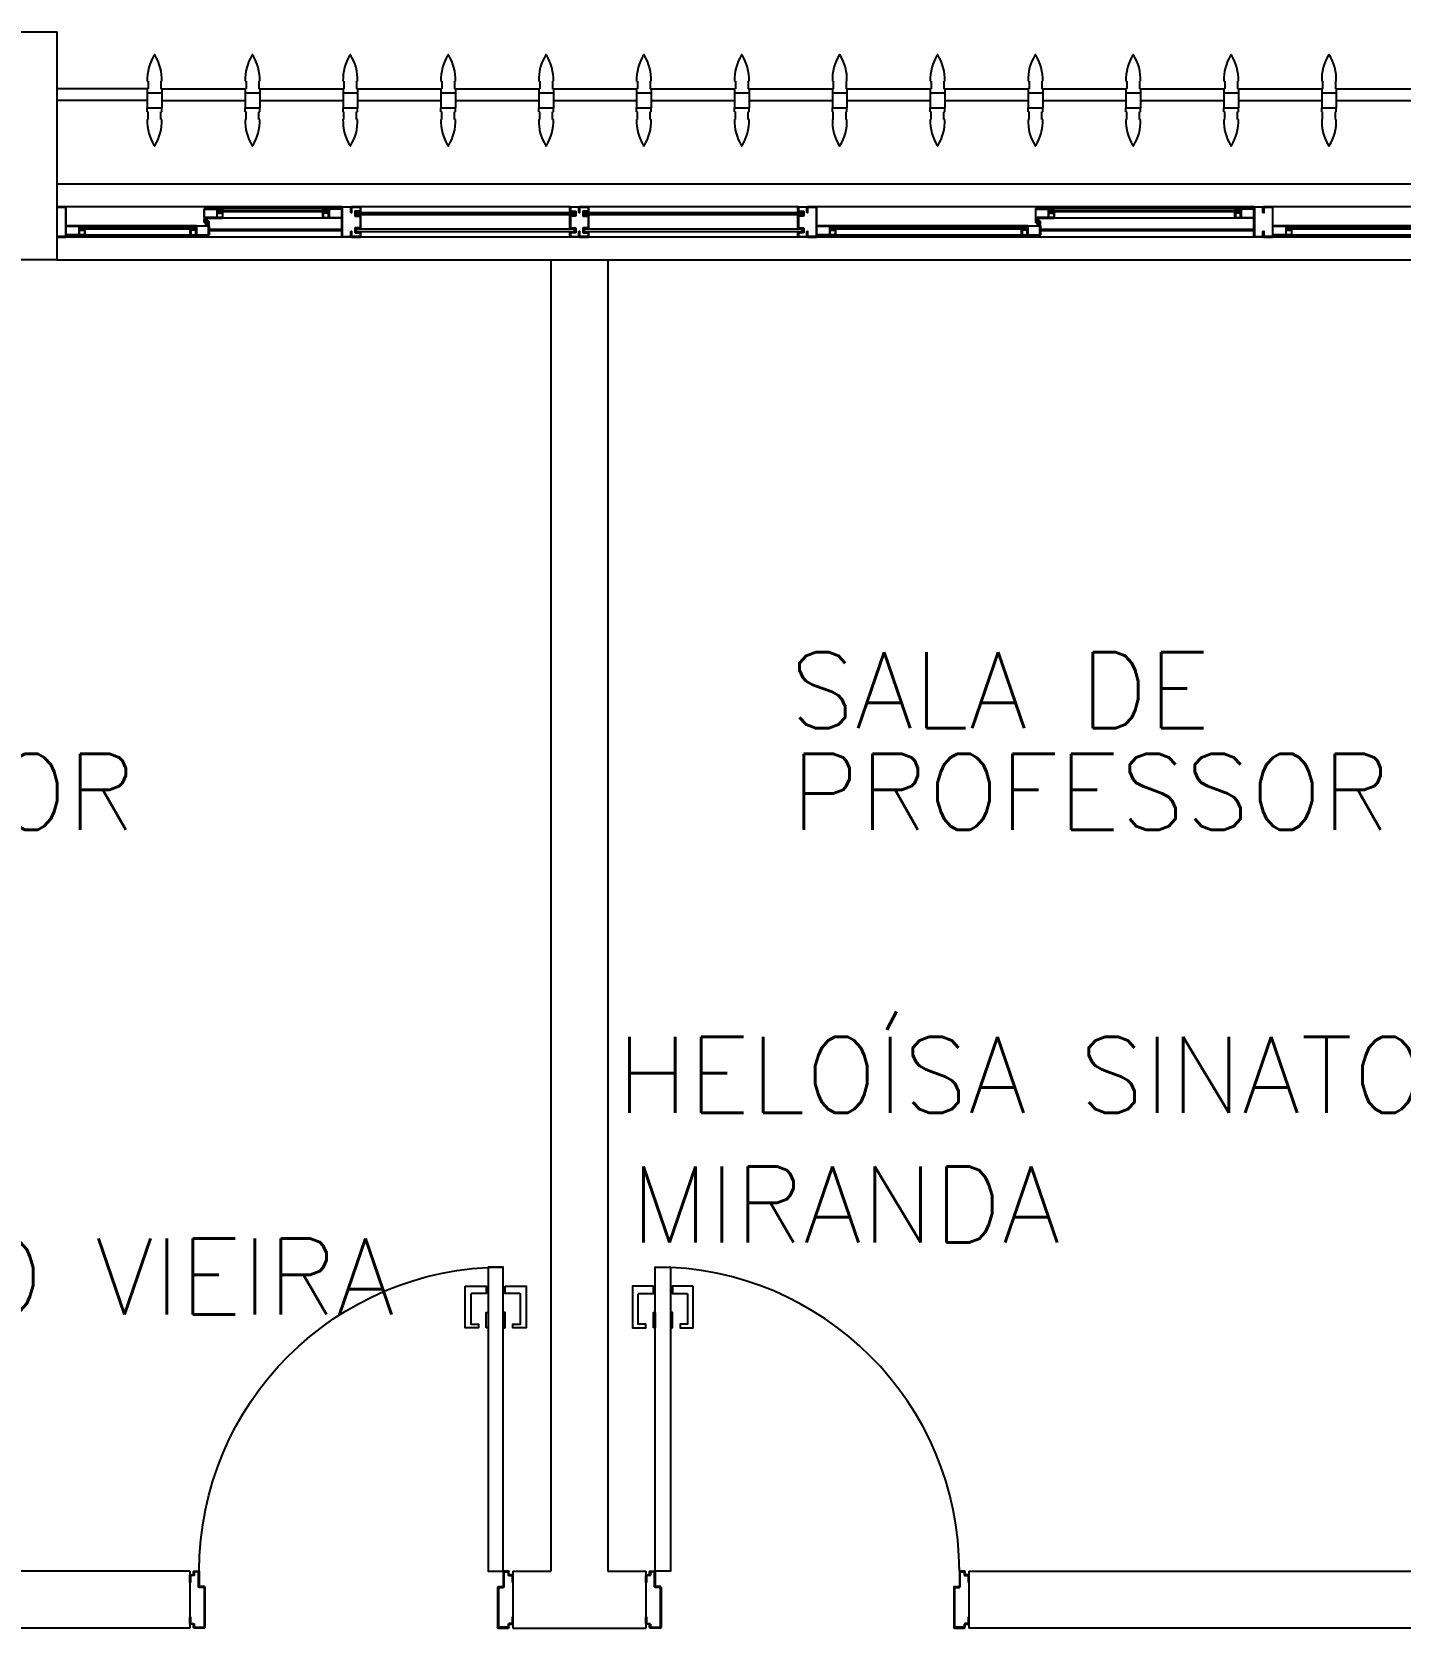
# Model space of a CAD drawing. Header units: millimetres. Extents: x 2686 to 2939, y 1294 to 1441.
# Drawn here: x 2828.256 to 2831.855, y 1316.775 to 1320.975 of the extents above; entities that cross this region are included whole.
import ezdxf

# ---------------------------------------------------------------- set-up
doc = ezdxf.new("R2010")
doc.units = ezdxf.units.MM
for name, color, linetype in [('AR-ALV', 2, 'Continuous'), ('AR-ESQ', 1, 'Continuous'), ('AR-ESTC', 3, 'Continuous'), ('AR-PEITORIL', 1, 'Continuous'), ('AR-PORTA', 1, 'Continuous'), ('BR-PAINEL', 1, 'Continuous'), ('BR-SUPORTE', 1, 'Continuous'), ('DT-ESQ-BAGUETE-C', 1, 'Continuous'), ('DT-ESQ-BAGUETE-V', 1, 'Continuous'), ('DT-ESQ-CHAPA DOBRADA-V', 1, 'Continuous'), ('DT-ESQ-MARCO-V', 1, 'Continuous'), ('DT-ESQ-PERFIL CADEIRA-C', 2, 'Continuous'), ('DT-ESQ-PERFIL CADEIRA-V', 2, 'Continuous'), ('DT-ESQ-PERFIL U SIMPLES-C', 2, 'Continuous'), ('DT-ESQ-PERFIL U-C', 2, 'Continuous'), ('DT-ESQ-PERFIL U-V', 1, 'Continuous'), ('DT-ESQ-VIDRO-C', 2, 'Continuous'), ('DT-ESQ-VIDRO-V', 71, 'Continuous'), ('DT-TXTMOD', 1, 'Continuous'), ('maçaneta', 1, 'Continuous'), ('mov', 1, 'Continuous'), ('PM-PERFIL U-C', 2, 'Continuous'), ('pm1', 2, 'Continuous'), ('TEXTO', 2, 'Continuous')]:
    doc.layers.add(name, color=color, linetype=linetype)
doc.styles.add('S10', font='simplex.shx', dxfattribs={"height": 0.1})
doc.styles.add('UNB-100', font='simplex.shx', dxfattribs={"height": 0.2})

# ---------------------------------------------------------------- blocks, each defined once
blk = doc.blocks.new('EF35-P')
at = {"layer": 'DT-ESQ-BAGUETE-C', "ltscale": 0.1}
for points in [[(1.9015, -0.08), (1.915, -0.08), (1.915, -0.0785), (1.902, -0.0785, -0.414214), (1.9015, -0.078), (1.9015, -0.067, -0.414214), (1.902, -0.0665), (1.915, -0.0665), (1.915, -0.065), (1.9015, -0.065, 0.414214), (1.9, -0.0665), (1.9, -0.0785, 0.414214)], [(2.61, -0.08), (2.5965, -0.08), (2.5965, -0.0785), (2.6095, -0.0785, 0.414214), (2.61, -0.078), (2.61, -0.067, 0.414214), (2.6095, -0.0665), (2.5965, -0.0665), (2.5965, -0.065), (2.61, -0.065, -0.414214), (2.6115, -0.0665), (2.6115, -0.0785, -0.414214)], [(3.1015, -0.08), (3.115, -0.08), (3.115, -0.0785), (3.102, -0.0785, -0.414214), (3.1015, -0.078), (3.1015, -0.067, -0.414214), (3.102, -0.0665), (3.115, -0.0665), (3.115, -0.065), (3.1015, -0.065, 0.414214), (3.1, -0.0665), (3.1, -0.0785, 0.414214)], [(4.7975, -0.08), (4.784, -0.08), (4.784, -0.0785), (4.797, -0.0785, 0.414214), (4.7975, -0.078), (4.7975, -0.067, 0.414214), (4.797, -0.0665), (4.784, -0.0665), (4.784, -0.065), (4.7975, -0.065, -0.414214), (4.799, -0.0665), (4.799, -0.0785, -0.414214)], [(5.0765, -0.08), (5.09, -0.08), (5.09, -0.0785), (5.077, -0.0785, -0.414214), (5.0765, -0.078), (5.0765, -0.067, -0.414214), (5.077, -0.0665), (5.09, -0.0665), (5.09, -0.065), (5.0765, -0.065, 0.414214), (5.075, -0.0665), (5.075, -0.0785, 0.414214)], [(2.0485, -0.125), (2.035, -0.125), (2.035, -0.1235), (2.048, -0.1235, 0.414214), (2.0485, -0.123), (2.0485, -0.112, 0.414214), (2.048, -0.1115), (2.035, -0.1115), (2.035, -0.11), (2.0485, -0.11, -0.414214), (2.05, -0.1115), (2.05, -0.1235, -0.414214)], [(2.5265, -0.125), (2.54, -0.125), (2.54, -0.1235), (2.527, -0.1235, -0.414214), (2.5265, -0.123), (2.5265, -0.112, -0.414214), (2.527, -0.1115), (2.54, -0.1115), (2.54, -0.11), (2.5265, -0.11, 0.414214), (2.525, -0.1115), (2.525, -0.1235, 0.414214)], [(4.4485, -0.125), (4.435, -0.125), (4.435, -0.1235), (4.448, -0.1235, 0.414214), (4.4485, -0.123), (4.4485, -0.112, 0.414214), (4.448, -0.1115), (4.435, -0.1115), (4.435, -0.11), (4.4485, -0.11, -0.414214), (4.45, -0.1115), (4.45, -0.1235, -0.414214)], [(4.714, -0.125), (4.7275, -0.125), (4.7275, -0.1235), (4.7145, -0.1235, -0.414214), (4.714, -0.123), (4.714, -0.112, -0.414214), (4.7145, -0.1115), (4.7275, -0.1115), (4.7275, -0.11), (4.714, -0.11, 0.414214), (4.7125, -0.1115), (4.7125, -0.1235, 0.414214)]]:
    blk.add_lwpolyline(points, format="xyb", close=True, dxfattribs=at)
at = {"layer": 'DT-ESQ-BAGUETE-V', "ltscale": 0.1}
for p, q in [((1.41, -0.065), (1.9015, -0.065)), ((2.61, -0.065), (3.1015, -0.065)), ((4.7975, -0.065), (5.0765, -0.065)), ((2.0485, -0.11), (2.5265, -0.11)), ((4.4485, -0.11), (4.714, -0.11))]:
    blk.add_line(p, q, dxfattribs=at)
at = {"layer": 'DT-ESQ-CHAPA DOBRADA-V', "ltscale": 0.1}
for p, q in [((2, -0.077), (2.5615, -0.077)), ((2, -0.08), (2.5615, -0.08)), ((4.4, -0.077), (4.749, -0.077)), ((4.4, -0.08), (4.749, -0.08))]:
    blk.add_line(p, q, dxfattribs=at)
at = {"layer": 'DT-ESQ-MARCO-V', "ltscale": 0.1}
for p, q in [((3.1985, -0.06), (3.7515, -0.06)), ((3.7985, -0.06), (4.3515, -0.06)), ((3.1985, -0.14), (3.7515, -0.14)), ((3.7985, -0.14), (4.3515, -0.14))]:
    blk.add_line(p, q, dxfattribs=at)
at = {"layer": 'DT-ESQ-PERFIL CADEIRA-C', "ltscale": 0.1}
for p, q in [((1.95, -0.0885), (1.9015, -0.0885)), ((2.5635, -0.0885), (2.61, -0.0885)), ((3.15, -0.0885), (3.1015, -0.0885)), ((4.751, -0.0885), (4.7975, -0.0885)), ((5.125, -0.0885), (5.0765, -0.0885)), ((2, -0.1335), (2.0485, -0.1335)), ((2.573, -0.1335), (2.5265, -0.1335)), ((4.4, -0.1335), (4.4485, -0.1335)), ((4.7605, -0.1335), (4.714, -0.1335))]:
    blk.add_line(p, q, dxfattribs=at)
for points in [[(1.9015, -0.09), (1.95, -0.09), (1.95, -0.0885), (1.915, -0.0885, 0.198912), (1.9161, -0.0881, 0.198913), (1.9165, -0.087), (1.9165, -0.067, -0.414214), (1.917, -0.0665), (1.95, -0.0665), (1.95, -0.065), (1.9165, -0.065, 0.414214), (1.915, -0.0665), (1.915, -0.0785), (1.915, -0.08), (1.915, -0.087), (1.9015, -0.087, 1)], [(2.61, -0.087, -1), (2.61, -0.09), (2.5635, -0.09, -0.414214), (2.5615, -0.088), (2.5615, -0.067, -0.414214), (2.5635, -0.065), (2.595, -0.065, -0.414214), (2.5965, -0.0665), (2.5965, -0.087)], [(2.5965, -0.0885, -0.198913), (2.5954, -0.0881, -0.198913), (2.595, -0.087), (2.595, -0.067, 0.414214), (2.5945, -0.0665), (2.5635, -0.0665, 0.414214), (2.563, -0.067), (2.563, -0.088, 0.414214), (2.5635, -0.0885)], [(3.1015, -0.09), (3.15, -0.09), (3.15, -0.0885), (3.115, -0.0885, 0.198912), (3.1161, -0.0881, 0.198913), (3.1165, -0.087), (3.1165, -0.067, -0.414214), (3.117, -0.0665), (3.15, -0.0665), (3.15, -0.065), (3.1165, -0.065, 0.414214), (3.115, -0.0665), (3.115, -0.0785), (3.115, -0.08), (3.115, -0.087), (3.1015, -0.087, 1)], [(4.7975, -0.087, -1), (4.7975, -0.09), (4.751, -0.09, -0.414214), (4.749, -0.088), (4.749, -0.067, -0.414214), (4.751, -0.065), (4.7825, -0.065, -0.414214), (4.784, -0.0665), (4.784, -0.087)], [(4.784, -0.0885, -0.198913), (4.7829, -0.0881, -0.198913), (4.7825, -0.087), (4.7825, -0.067, 0.414214), (4.782, -0.0665), (4.751, -0.0665, 0.414214), (4.7505, -0.067), (4.7505, -0.088, 0.414214), (4.751, -0.0885)], [(5.0765, -0.09), (5.125, -0.09), (5.125, -0.0885), (5.09, -0.0885, 0.198912), (5.0911, -0.0881, 0.198913), (5.0915, -0.087), (5.0915, -0.067, -0.414214), (5.092, -0.0665), (5.125, -0.0665), (5.125, -0.065), (5.0915, -0.065, 0.414214), (5.09, -0.0665), (5.09, -0.0785), (5.09, -0.08), (5.09, -0.087), (5.0765, -0.087, 1)], [(2.0485, -0.135), (2, -0.135), (2, -0.1335), (2.035, -0.1335, -0.198912), (2.0339, -0.1331, -0.198913), (2.0335, -0.132), (2.0335, -0.112, 0.414214), (2.033, -0.1115), (2, -0.1115), (2, -0.11), (2.0335, -0.11, -0.414214), (2.035, -0.1115), (2.035, -0.1235), (2.035, -0.125), (2.035, -0.132), (2.0485, -0.132, -1)], [(2.5265, -0.132, 1), (2.5265, -0.135), (2.573, -0.135, 0.414214), (2.575, -0.133), (2.575, -0.112, 0.414214), (2.573, -0.11), (2.5415, -0.11, 0.414214), (2.54, -0.1115), (2.54, -0.132)], [(2.54, -0.1335, 0.198913), (2.5411, -0.1331, 0.198913), (2.5415, -0.132), (2.5415, -0.112, -0.414214), (2.542, -0.1115), (2.573, -0.1115, -0.414214), (2.5735, -0.112), (2.5735, -0.133, -0.414214), (2.573, -0.1335)], [(4.4485, -0.135), (4.4, -0.135), (4.4, -0.1335), (4.435, -0.1335, -0.198912), (4.4339, -0.1331, -0.198913), (4.4335, -0.132), (4.4335, -0.112, 0.414214), (4.433, -0.1115), (4.4, -0.1115), (4.4, -0.11), (4.4335, -0.11, -0.414214), (4.435, -0.1115), (4.435, -0.1235), (4.435, -0.125), (4.435, -0.132), (4.4485, -0.132, -1)], [(4.714, -0.132, 1), (4.714, -0.135), (4.7605, -0.135, 0.414214), (4.7625, -0.133), (4.7625, -0.112, 0.414214), (4.7605, -0.11), (4.729, -0.11, 0.414214), (4.7275, -0.1115), (4.7275, -0.132)], [(4.7275, -0.1335, 0.198913), (4.7286, -0.1331, 0.198913), (4.729, -0.132), (4.729, -0.112, -0.414214), (4.7295, -0.1115), (4.7605, -0.1115, -0.414214), (4.761, -0.112), (4.761, -0.133, -0.414214), (4.7605, -0.1335)]]:
    blk.add_lwpolyline(points, format="xyb", close=True, dxfattribs=at)
at = {"layer": 'DT-ESQ-PERFIL CADEIRA-V', "ltscale": 0.1}
for p, q in [((1.395, -0.09), (1.9015, -0.09)), ((2.595, -0.09), (3.1015, -0.09)), ((4.7825, -0.09), (5.0765, -0.09)), ((2.0485, -0.135), (2.5265, -0.135)), ((4.4485, -0.135), (4.714, -0.135))]:
    blk.add_line(p, q, dxfattribs=at)
at = {"layer": 'DT-ESQ-PERFIL U SIMPLES-C', "ltscale": 0.1}
for points in [[(2.5635, -0.102), (2.5715, -0.102), (2.5715, -0.1005), (2.5635, -0.1005, -0.414214), (2.563, -0.1), (2.563, -0.092, -0.414214), (2.5635, -0.0915), (2.5715, -0.0915), (2.5715, -0.09), (2.5635, -0.09, 0.414214), (2.5615, -0.092), (2.5615, -0.1, 0.414214)], [(2.573, -0.098), (2.565, -0.098), (2.565, -0.0995), (2.573, -0.0995, -0.414214), (2.5735, -0.1), (2.5735, -0.108, -0.414214), (2.573, -0.1085), (2.565, -0.1085), (2.565, -0.11), (2.573, -0.11, 0.414214), (2.575, -0.108), (2.575, -0.1, 0.414214)], [(4.751, -0.102), (4.759, -0.102), (4.759, -0.1005), (4.751, -0.1005, -0.414214), (4.7505, -0.1), (4.7505, -0.092, -0.414214), (4.751, -0.0915), (4.759, -0.0915), (4.759, -0.09), (4.751, -0.09, 0.414214), (4.749, -0.092), (4.749, -0.1, 0.414214)], [(4.7605, -0.098), (4.7525, -0.098), (4.7525, -0.0995), (4.7605, -0.0995, -0.414214), (4.761, -0.1), (4.761, -0.108, -0.414214), (4.7605, -0.1085), (4.7525, -0.1085), (4.7525, -0.11), (4.7605, -0.11, 0.414214), (4.7625, -0.108), (4.7625, -0.1, 0.414214)]]:
    blk.add_lwpolyline(points, format="xyb", close=True, dxfattribs=at)
at = {"layer": 'DT-ESQ-PERFIL U-C', "ltscale": 0.1}
for points in [[(1.975, -0.0615, 0.414214), (1.9735, -0.06), (1.9515, -0.06, 0.414214), (1.95, -0.0615), (1.95, -0.1385, 0.414214), (1.9515, -0.14), (1.9735, -0.14, 0.414214), (1.975, -0.1385), (1.975, -0.125), (1.9735, -0.125), (1.9735, -0.138, -0.414214), (1.973, -0.1385), (1.952, -0.1385, -0.414214), (1.9515, -0.138), (1.9515, -0.062, -0.414214), (1.952, -0.0615), (1.973, -0.0615, -0.414214), (1.9735, -0.062), (1.9735, -0.075), (1.975, -0.075)], [(1.975, -0.0615, -0.414214), (1.9765, -0.06), (1.9985, -0.06, -0.414214), (2, -0.0615), (2, -0.1385, -0.414214), (1.9985, -0.14), (1.9765, -0.14, -0.414214), (1.975, -0.1385), (1.975, -0.125), (1.9765, -0.125), (1.9765, -0.138, 0.414214), (1.977, -0.1385), (1.998, -0.1385, 0.414214), (1.9985, -0.138), (1.9985, -0.062, 0.414214), (1.998, -0.0615), (1.977, -0.0615, 0.414214), (1.9765, -0.062), (1.9765, -0.075), (1.975, -0.075)], [(3.175, -0.0615, 0.414214), (3.1735, -0.06), (3.1515, -0.06, 0.414214), (3.15, -0.0615), (3.15, -0.1385, 0.414214), (3.1515, -0.14), (3.1735, -0.14, 0.414214), (3.175, -0.1385), (3.175, -0.125), (3.1735, -0.125), (3.1735, -0.138, -0.414214), (3.173, -0.1385), (3.152, -0.1385, -0.414214), (3.1515, -0.138), (3.1515, -0.062, -0.414214), (3.152, -0.0615), (3.173, -0.0615, -0.414214), (3.1735, -0.062), (3.1735, -0.075), (3.175, -0.075)], [(3.2, -0.1285), (3.2, -0.1385, -0.414214), (3.1985, -0.14), (3.1765, -0.14, -0.414214), (3.175, -0.1385), (3.175, -0.125), (3.1765, -0.125), (3.1765, -0.138, 0.414214), (3.177, -0.1385), (3.198, -0.1385, 0.414214), (3.1985, -0.138), (3.1985, -0.1285), (3.1855, -0.1285, -0.414214), (3.184, -0.127), (3.184, -0.117, -0.414214), (3.1855, -0.1155), (3.1985, -0.1155), (3.1985, -0.0845), (3.1855, -0.0845, -0.414214), (3.184, -0.083), (3.184, -0.073, -0.414214), (3.1855, -0.0715), (3.1985, -0.0715), (3.1985, -0.062, 0.414214), (3.198, -0.0615), (3.177, -0.0615, 0.414214), (3.1765, -0.062), (3.1765, -0.075), (3.175, -0.075), (3.175, -0.0615, -0.414214), (3.1765, -0.06), (3.1985, -0.06, -0.414214), (3.2, -0.0615), (3.2, -0.0715, -0.414214), (3.1985, -0.073), (3.1855, -0.073), (3.1855, -0.083), (3.1985, -0.083), (3.1985, -0.083, -0.414214), (3.2, -0.0845), (3.2, -0.1155, -0.414214), (3.1985, -0.117), (3.1985, -0.117), (3.1855, -0.117), (3.1855, -0.127), (3.1985, -0.127, -0.414214)], [(3.75, -0.1285), (3.75, -0.1385, 0.414214), (3.7515, -0.14), (3.7735, -0.14, 0.414214), (3.775, -0.1385), (3.775, -0.125), (3.7735, -0.125), (3.7735, -0.138, -0.414214), (3.773, -0.1385), (3.752, -0.1385, -0.414214), (3.7515, -0.138), (3.7515, -0.1285), (3.7645, -0.1285, 0.414214), (3.766, -0.127), (3.766, -0.117, 0.414214), (3.7645, -0.1155), (3.7515, -0.1155), (3.7515, -0.0845), (3.7645, -0.0845, 0.414214), (3.766, -0.083), (3.766, -0.073, 0.414214), (3.7645, -0.0715), (3.7515, -0.0715), (3.7515, -0.062, -0.414214), (3.752, -0.0615), (3.773, -0.0615, -0.414214), (3.7735, -0.062), (3.7735, -0.075), (3.775, -0.075), (3.775, -0.0615, 0.414214), (3.7735, -0.06), (3.7515, -0.06, 0.414214), (3.75, -0.0615), (3.75, -0.0715, 0.414214), (3.7515, -0.073), (3.7645, -0.073), (3.7645, -0.083), (3.7515, -0.083), (3.7515, -0.083, 0.414214), (3.75, -0.0845), (3.75, -0.1155, 0.414214), (3.7515, -0.117), (3.7515, -0.117), (3.7645, -0.117), (3.7645, -0.127), (3.7515, -0.127, 0.414214)], [(3.8, -0.1285), (3.8, -0.1385, -0.414214), (3.7985, -0.14), (3.7765, -0.14, -0.414214), (3.775, -0.1385), (3.775, -0.125), (3.7765, -0.125), (3.7765, -0.138, 0.414214), (3.777, -0.1385), (3.798, -0.1385, 0.414214), (3.7985, -0.138), (3.7985, -0.1285), (3.7855, -0.1285, -0.414214), (3.784, -0.127), (3.784, -0.117, -0.414214), (3.7855, -0.1155), (3.7985, -0.1155), (3.7985, -0.0845), (3.7855, -0.0845, -0.414214), (3.784, -0.083), (3.784, -0.073, -0.414214), (3.7855, -0.0715), (3.7985, -0.0715), (3.7985, -0.062, 0.414214), (3.798, -0.0615), (3.777, -0.0615, 0.414214), (3.7765, -0.062), (3.7765, -0.075), (3.775, -0.075), (3.775, -0.0615, -0.414214), (3.7765, -0.06), (3.7985, -0.06, -0.414214), (3.8, -0.0615), (3.8, -0.0715, -0.414214), (3.7985, -0.073), (3.7855, -0.073), (3.7855, -0.083), (3.7985, -0.083), (3.7985, -0.083, -0.414214), (3.8, -0.0845), (3.8, -0.1155, -0.414214), (3.7985, -0.117), (3.7985, -0.117), (3.7855, -0.117), (3.7855, -0.127), (3.7985, -0.127, -0.414214)], [(4.35, -0.1285), (4.35, -0.1385, 0.414214), (4.3515, -0.14), (4.3735, -0.14, 0.414214), (4.375, -0.1385), (4.375, -0.125), (4.3735, -0.125), (4.3735, -0.138, -0.414214), (4.373, -0.1385), (4.352, -0.1385, -0.414214), (4.3515, -0.138), (4.3515, -0.1285), (4.3645, -0.1285, 0.414214), (4.366, -0.127), (4.366, -0.117, 0.414214), (4.3645, -0.1155), (4.3515, -0.1155), (4.3515, -0.0845), (4.3645, -0.0845, 0.414214), (4.366, -0.083), (4.366, -0.073, 0.414214), (4.3645, -0.0715), (4.3515, -0.0715), (4.3515, -0.062, -0.414214), (4.352, -0.0615), (4.373, -0.0615, -0.414214), (4.3735, -0.062), (4.3735, -0.075), (4.375, -0.075), (4.375, -0.0615, 0.414214), (4.3735, -0.06), (4.3515, -0.06, 0.414214), (4.35, -0.0615), (4.35, -0.0715, 0.414214), (4.3515, -0.073), (4.3645, -0.073), (4.3645, -0.083), (4.3515, -0.083), (4.3515, -0.083, 0.414214), (4.35, -0.0845), (4.35, -0.1155, 0.414214), (4.3515, -0.117), (4.3515, -0.117), (4.3645, -0.117), (4.3645, -0.127), (4.3515, -0.127, 0.414214)], [(4.375, -0.0615, -0.414214), (4.3765, -0.06), (4.3985, -0.06, -0.414214), (4.4, -0.0615), (4.4, -0.1385, -0.414214), (4.3985, -0.14), (4.3765, -0.14, -0.414214), (4.375, -0.1385), (4.375, -0.125), (4.3765, -0.125), (4.3765, -0.138, 0.414214), (4.377, -0.1385), (4.398, -0.1385, 0.414214), (4.3985, -0.138), (4.3985, -0.062, 0.414214), (4.398, -0.0615), (4.377, -0.0615, 0.414214), (4.3765, -0.062), (4.3765, -0.075), (4.375, -0.075)], [(5.15, -0.0615, 0.414214), (5.1485, -0.06), (5.1265, -0.06, 0.414214), (5.125, -0.0615), (5.125, -0.1385, 0.414214), (5.1265, -0.14), (5.1485, -0.14, 0.414214), (5.15, -0.1385), (5.15, -0.125), (5.1485, -0.125), (5.1485, -0.138, -0.414214), (5.148, -0.1385), (5.127, -0.1385, -0.414214), (5.1265, -0.138), (5.1265, -0.062, -0.414214), (5.127, -0.0615), (5.148, -0.0615, -0.414214), (5.1485, -0.062), (5.1485, -0.075), (5.15, -0.075)]]:
    blk.add_lwpolyline(points, format="xyb", close=True, dxfattribs=at)
at = {"layer": 'DT-ESQ-PERFIL U-V', "ltscale": 0.1}
for p, q in [((0.7985, -0.06), (1.9515, -0.06)), ((1.9985, -0.06), (3.1515, -0.06)), ((4.3985, -0.06), (5.1265, -0.06)), ((0.7985, -0.14), (1.9515, -0.14)), ((1.9985, -0.14), (3.1515, -0.14)), ((4.3985, -0.14), (5.1265, -0.14))]:
    blk.add_line(p, q, dxfattribs=at)
at = {"layer": 'DT-ESQ-VIDRO-C', "ltscale": 0.1}
for points in [[(1.9125, -0.085), (1.9125, -0.082), (1.399, -0.082), (1.399, -0.085)], [(3.1125, -0.085), (3.1125, -0.082), (2.599, -0.082), (2.599, -0.085)], [(3.7625, -0.081), (3.7625, -0.075), (3.1875, -0.075), (3.1875, -0.081)], [(4.3625, -0.081), (4.3625, -0.075), (3.7875, -0.075), (3.7875, -0.081)], [(5.0875, -0.085), (5.0875, -0.082), (4.7865, -0.082), (4.7865, -0.085)], [(2.038, -0.13), (2.038, -0.127), (2.537, -0.127), (2.537, -0.13)], [(4.438, -0.13), (4.438, -0.127), (4.7245, -0.127), (4.7245, -0.13)]]:
    blk.add_lwpolyline(points, close=True, dxfattribs=at)
at = {"layer": 'DT-ESQ-VIDRO-V', "ltscale": 0.1}
for points in [[(3.7625, -0.119), (3.7625, -0.125), (3.1875, -0.125), (3.1875, -0.119)], [(4.3625, -0.119), (4.3625, -0.125), (3.7875, -0.125), (3.7875, -0.119)]]:
    blk.add_lwpolyline(points, close=True, dxfattribs=at)
at = {"layer": 'DT-TXTMOD', "ltscale": 0.1, "style": 'S10', "flags": 3}
for tag, p in [('M01', (0.025, -0.28)), ('M02', (0.3253, -0.28)), ('M03', (0.627, -0.28)), ('M04', (0.9288, -0.28)), ('M05', (1.2306, -0.28)), ('M06', (1.5323, -0.28)), ('M07', (1.8341, -0.28)), ('M08', (2.1359, -0.28)), ('M09', (2.4376, -0.28)), ('M10', (2.7394, -0.28)), ('M11', (3.0412, -0.28)), ('M12', (3.3429, -0.28)), ('M13', (3.6447, -0.28)), ('M14', (3.9464, -0.28)), ('M15', (4.2482, -0.28)), ('M16', (4.55, -0.28)), ('M17', (4.8517, -0.28))]:
    blk.add_attdef(tag, p, '', height=0.1, dxfattribs=at)
blk = doc.blocks.new('PM3')
at = {"layer": 'maçaneta'}
for points in [[(0.02, 0.825), (-0.035, 0.825), (-0.035, 0.715), (0, 0.715), (0, 0.725), (-0.02, 0.725), (-0.02, 0.8035, -0.414214), (-0.0185, 0.805), (0.02, 0.805)], [(0.125, 0.825), (0.07, 0.825), (0.07, 0.805), (0.1085, 0.805, -0.414214), (0.11, 0.8035), (0.11, 0.725), (0.09, 0.725), (0.09, 0.715), (0.125, 0.715)]]:
    blk.add_lwpolyline(points, format="xyb", close=True, dxfattribs=at)
for points in [[(0.02, 0.715), (0.02, 0.755), (0.025, 0.755), (0.025, 0.715)], [(0.07, 0.715), (0.07, 0.755), (0.065, 0.755), (0.065, 0.715)]]:
    blk.add_lwpolyline(points, close=True, dxfattribs=at)
at = {"layer": 'mov'}
blk.add_arc((0.025, 0.075), 0.8, 0, 90, dxfattribs=at)
at = {"layer": 'PM-PERFIL U-C'}
for p, q in [((0, 0.045), (0, 0.0635)), ((0.002, 0.045), (0, 0.045)), ((0.0015, 0.065), (0.01, 0.065)), ((0.002, 0.063), (0.002, 0.045)), ((0.0105, 0.063), (0.002, 0.063)), ((0.01, 0.065), (0.01, 0.0735)), ((0.0115, 0.075), (0.0235, 0.075)), ((0.012, 0.073), (0.012, 0.0645)), ((0.023, 0.073), (0.012, 0.073)), ((0.023, 0.0335), (0.023, 0.073)), ((0.025, 0.0735), (0.025, 0.034)), ((0.825, 0.0735), (0.825, 0.034)), ((0.8385, 0.075), (0.8265, 0.075)), ((0.827, 0.073), (0.838, 0.073)), ((0.827, 0.0335), (0.827, 0.073)), ((0.838, 0.073), (0.838, 0.0645)), ((0.8395, 0.063), (0.848, 0.063)), ((0.84, 0.065), (0.84, 0.0735)), ((0.8485, 0.065), (0.84, 0.065)), ((0.848, 0.063), (0.848, 0.045)), ((0.848, 0.045), (0.85, 0.045)), ((0.85, 0.045), (0.85, 0.0635)), ((0.038, 0.032), (0.0245, 0.032)), ((0.0385, 0.034), (0.025, 0.034)), ((0.038, 0.032), (0.038, -0.073)), ((0.04, 0.0325), (0.04, -0.0735)), ((0.81, 0.0325), (0.81, -0.0735)), ((0.8115, 0.034), (0.825, 0.034)), ((0.812, 0.032), (0.8255, 0.032)), ((0.812, 0.032), (0.812, -0.073)), ((0, -0.045), (0.002, -0.045)), ((0, -0.0635), (0, -0.045)), ((0.01, -0.065), (0.0015, -0.065)), ((0.002, -0.045), (0.002, -0.063)), ((0.002, -0.063), (0.0105, -0.063)), ((0.01, -0.0735), (0.01, -0.065)), ((0.0385, -0.075), (0.0115, -0.075)), ((0.012, -0.0645), (0.012, -0.073)), ((0.012, -0.073), (0.038, -0.073)), ((0.8115, -0.075), (0.8385, -0.075)), ((0.838, -0.073), (0.812, -0.073)), ((0.838, -0.0645), (0.838, -0.073)), ((0.848, -0.063), (0.8395, -0.063)), ((0.84, -0.0735), (0.84, -0.065)), ((0.84, -0.065), (0.8485, -0.065)), ((0.85, -0.045), (0.848, -0.045)), ((0.848, -0.045), (0.848, -0.063)), ((0.85, -0.0635), (0.85, -0.045))]:
    blk.add_line(p, q, dxfattribs=at)
for centre, start, end in [((0.0015, 0.0635), 90, 180), ((0.0115, 0.0735), 90, 180), ((0.0105, 0.0645), 270, 0), ((0.0235, 0.0735), 360, 90), ((0.8265, 0.0735), 90, 180), ((0.8395, 0.0645), 180, 270), ((0.8385, 0.0735), 0, 90), ((0.8485, 0.0635), 0, 90), ((0.0245, 0.0335), 180, 270), ((0.0385, 0.0325), 0, 90), ((0.8115, 0.0325), 90, 180), ((0.8255, 0.0335), 270, 0), ((0.0015, -0.0635), 180, 270), ((0.0115, -0.0735), 180, 270), ((0.0105, -0.0645), 0, 90), ((0.0385, -0.0735), 269.9386, 0), ((0.8115, -0.0735), 180, 270.0614), ((0.8395, -0.0645), 90, 180), ((0.8385, -0.0735), 270, 0), ((0.8485, -0.0635), 270, 0)]:
    blk.add_arc(centre, 0.0015, start, end, dxfattribs=at)
at = {"layer": 'pm1'}
blk.add_lwpolyline([(0.065, 0.875), (0.065, 0.075), (0.025, 0.075), (0.025, 0.875)], close=True, dxfattribs=at)

msp = doc.modelspace()

# ---------------------------------------------------------------- linework, layer by layer
at = {"layer": 'AR-ALV'}
for p, q in [((2829.6207, 1320.3749), (2829.6207, 1316.9249)), ((2829.6207, 1320.3749), (2829.7707, 1320.3749)), ((2829.7707, 1320.3749), (2829.7707, 1316.9249)), ((2828.6707, 1316.9249), (2826.7707, 1316.9249)), ((2828.6707, 1316.9249), (2828.6707, 1316.7749)), ((2829.5207, 1316.9249), (2829.5207, 1316.7749)), ((2829.5207, 1316.9249), (2829.6207, 1316.9249)), ((2829.7707, 1316.9249), (2829.8707, 1316.9249)), ((2829.8707, 1316.9249), (2829.8707, 1316.7749)), ((2830.7207, 1316.9249), (2830.7207, 1316.7749)), ((2830.7207, 1316.9249), (2832.6207, 1316.9249)), ((2828.6707, 1316.7749), (2824.7207, 1316.7749)), ((2829.5207, 1316.7749), (2829.8707, 1316.7749)), ((2834.7707, 1316.7749), (2830.7207, 1316.7749))]:
    msp.add_line(p, q, dxfattribs=at)
at = {"layer": 'AR-ESTC'}
msp.add_lwpolyline([(2828.3207, 1320.3749), (2828.1207, 1320.3749), (2828.1207, 1320.9749), (2828.3207, 1320.9749)], close=True, dxfattribs=at)
at = {"layer": 'AR-PEITORIL'}
for p, q in [((2828.3207, 1320.5749), (2833.4707, 1320.5749)), ((2828.3207, 1320.3749), (2833.4707, 1320.3749))]:
    msp.add_line(p, q, dxfattribs=at)
at = {"layer": 'BR-PAINEL'}
for p, q in [((2828.559, 1320.8449), (2828.5615, 1320.8449)), ((2828.559, 1320.8249), (2828.559, 1320.8149)), ((2828.559, 1320.8249), (2828.5615, 1320.8249)), ((2828.5615, 1320.8449), (2828.5615, 1320.8249)), ((2828.5949, 1320.8449), (2828.5949, 1320.8249)), ((2828.5974, 1320.8449), (2828.5949, 1320.8449)), ((2828.5974, 1320.8249), (2828.5949, 1320.8249)), ((2828.5974, 1320.8249), (2828.5974, 1320.8149)), ((2828.8165, 1320.8449), (2828.819, 1320.8449)), ((2828.8165, 1320.8249), (2828.8165, 1320.8149)), ((2828.8165, 1320.8249), (2828.819, 1320.8249)), ((2828.819, 1320.8449), (2828.819, 1320.8249)), ((2828.8524, 1320.8449), (2828.8524, 1320.8249)), ((2828.8549, 1320.8449), (2828.8524, 1320.8449)), ((2828.8549, 1320.8249), (2828.8524, 1320.8249)), ((2828.8549, 1320.8249), (2828.8549, 1320.8149)), ((2829.074, 1320.8449), (2829.0765, 1320.8449)), ((2829.074, 1320.8249), (2829.074, 1320.8149)), ((2829.074, 1320.8249), (2829.0765, 1320.8249)), ((2829.0765, 1320.8449), (2829.0765, 1320.8249)), ((2829.1099, 1320.8449), (2829.1099, 1320.8249)), ((2829.1124, 1320.8449), (2829.1099, 1320.8449)), ((2829.1124, 1320.8249), (2829.1099, 1320.8249)), ((2829.1124, 1320.8249), (2829.1124, 1320.8149)), ((2829.3315, 1320.8449), (2829.334, 1320.8449)), ((2829.3315, 1320.8249), (2829.3315, 1320.8149)), ((2829.3315, 1320.8249), (2829.334, 1320.8249)), ((2829.334, 1320.8449), (2829.334, 1320.8249)), ((2829.3674, 1320.8449), (2829.3674, 1320.8249)), ((2829.3699, 1320.8449), (2829.3674, 1320.8449)), ((2829.3699, 1320.8249), (2829.3674, 1320.8249)), ((2829.3699, 1320.8249), (2829.3699, 1320.8149)), ((2829.589, 1320.8449), (2829.5915, 1320.8449)), ((2829.589, 1320.8249), (2829.589, 1320.8149)), ((2829.589, 1320.8249), (2829.5915, 1320.8249)), ((2829.5915, 1320.8449), (2829.5915, 1320.8249)), ((2829.6249, 1320.8449), (2829.6249, 1320.8249)), ((2829.6274, 1320.8449), (2829.6249, 1320.8449)), ((2829.6274, 1320.8249), (2829.6249, 1320.8249)), ((2829.6274, 1320.8249), (2829.6274, 1320.8149)), ((2829.8465, 1320.8449), (2829.849, 1320.8449)), ((2829.8465, 1320.8249), (2829.8465, 1320.8149)), ((2829.8465, 1320.8249), (2829.849, 1320.8249)), ((2829.849, 1320.8449), (2829.849, 1320.8249)), ((2829.8824, 1320.8449), (2829.8824, 1320.8249)), ((2829.8849, 1320.8449), (2829.8824, 1320.8449)), ((2829.8849, 1320.8249), (2829.8824, 1320.8249)), ((2829.8849, 1320.8249), (2829.8849, 1320.8149)), ((2830.104, 1320.8449), (2830.1065, 1320.8449)), ((2830.104, 1320.8249), (2830.104, 1320.8149)), ((2830.104, 1320.8249), (2830.1065, 1320.8249)), ((2830.1065, 1320.8449), (2830.1065, 1320.8249)), ((2830.1399, 1320.8449), (2830.1399, 1320.8249)), ((2830.1424, 1320.8449), (2830.1399, 1320.8449)), ((2830.1424, 1320.8249), (2830.1399, 1320.8249)), ((2830.1424, 1320.8249), (2830.1424, 1320.8149)), ((2830.3615, 1320.8449), (2830.364, 1320.8449)), ((2830.3615, 1320.8249), (2830.3615, 1320.8149)), ((2830.3615, 1320.8249), (2830.364, 1320.8249)), ((2830.364, 1320.8449), (2830.364, 1320.8249)), ((2830.3974, 1320.8449), (2830.3974, 1320.8249)), ((2830.3999, 1320.8449), (2830.3974, 1320.8449)), ((2830.3999, 1320.8249), (2830.3974, 1320.8249)), ((2830.3999, 1320.8249), (2830.3999, 1320.8149)), ((2830.619, 1320.8449), (2830.6215, 1320.8449)), ((2830.619, 1320.8249), (2830.619, 1320.8149)), ((2830.619, 1320.8249), (2830.6215, 1320.8249)), ((2830.6215, 1320.8449), (2830.6215, 1320.8249)), ((2830.6549, 1320.8449), (2830.6549, 1320.8249)), ((2830.6574, 1320.8449), (2830.6549, 1320.8449)), ((2830.6574, 1320.8249), (2830.6549, 1320.8249)), ((2830.6574, 1320.8249), (2830.6574, 1320.8149)), ((2830.8765, 1320.8449), (2830.879, 1320.8449)), ((2830.8765, 1320.8249), (2830.8765, 1320.8149)), ((2830.8765, 1320.8249), (2830.879, 1320.8249)), ((2830.879, 1320.8449), (2830.879, 1320.8249)), ((2830.9124, 1320.8449), (2830.9124, 1320.8249)), ((2830.9149, 1320.8449), (2830.9124, 1320.8449)), ((2830.9149, 1320.8249), (2830.9124, 1320.8249)), ((2830.9149, 1320.8249), (2830.9149, 1320.8149)), ((2831.134, 1320.8449), (2831.1365, 1320.8449)), ((2831.134, 1320.8249), (2831.134, 1320.8149)), ((2831.134, 1320.8249), (2831.1365, 1320.8249)), ((2831.1365, 1320.8449), (2831.1365, 1320.8249)), ((2831.1699, 1320.8449), (2831.1699, 1320.8249)), ((2831.1724, 1320.8449), (2831.1699, 1320.8449)), ((2831.1724, 1320.8249), (2831.1699, 1320.8249)), ((2831.1724, 1320.8249), (2831.1724, 1320.8149)), ((2831.3915, 1320.8449), (2831.394, 1320.8449)), ((2831.3915, 1320.8249), (2831.3915, 1320.8149)), ((2831.3915, 1320.8249), (2831.394, 1320.8249)), ((2831.394, 1320.8449), (2831.394, 1320.8249)), ((2831.4274, 1320.8449), (2831.4274, 1320.8249)), ((2831.4299, 1320.8449), (2831.4274, 1320.8449)), ((2831.4299, 1320.8249), (2831.4274, 1320.8249)), ((2831.4299, 1320.8249), (2831.4299, 1320.8149)), ((2831.649, 1320.8449), (2831.6515, 1320.8449)), ((2831.649, 1320.8249), (2831.649, 1320.8149)), ((2831.649, 1320.8249), (2831.6515, 1320.8249)), ((2831.6515, 1320.8449), (2831.6515, 1320.8249)), ((2831.6849, 1320.8449), (2831.6849, 1320.8249)), ((2831.6874, 1320.8449), (2831.6849, 1320.8449)), ((2831.6874, 1320.8249), (2831.6849, 1320.8249)), ((2831.6874, 1320.8249), (2831.6874, 1320.8149)), ((2828.559, 1320.8149), (2828.5974, 1320.8149)), ((2828.559, 1320.8149), (2828.559, 1320.7749)), ((2828.559, 1320.7749), (2828.5974, 1320.7749)), ((2828.559, 1320.7649), (2828.559, 1320.7749)), ((2828.5974, 1320.8149), (2828.5974, 1320.7749)), ((2828.5974, 1320.7649), (2828.5974, 1320.7749)), ((2828.8165, 1320.8149), (2828.8549, 1320.8149)), ((2828.8165, 1320.8149), (2828.8165, 1320.7749)), ((2828.8165, 1320.7749), (2828.8549, 1320.7749)), ((2828.8165, 1320.7649), (2828.8165, 1320.7749)), ((2828.8549, 1320.8149), (2828.8549, 1320.7749)), ((2828.8549, 1320.7649), (2828.8549, 1320.7749)), ((2829.074, 1320.8149), (2829.1124, 1320.8149)), ((2829.074, 1320.8149), (2829.074, 1320.7749)), ((2829.074, 1320.7749), (2829.1124, 1320.7749)), ((2829.074, 1320.7649), (2829.074, 1320.7749)), ((2829.1124, 1320.8149), (2829.1124, 1320.7749)), ((2829.1124, 1320.7649), (2829.1124, 1320.7749)), ((2829.3315, 1320.8149), (2829.3699, 1320.8149)), ((2829.3315, 1320.8149), (2829.3315, 1320.7749)), ((2829.3315, 1320.7749), (2829.3699, 1320.7749)), ((2829.3315, 1320.7649), (2829.3315, 1320.7749)), ((2829.3699, 1320.8149), (2829.3699, 1320.7749)), ((2829.3699, 1320.7649), (2829.3699, 1320.7749)), ((2829.589, 1320.8149), (2829.6274, 1320.8149)), ((2829.589, 1320.8149), (2829.589, 1320.7749)), ((2829.589, 1320.7749), (2829.6274, 1320.7749)), ((2829.589, 1320.7649), (2829.589, 1320.7749)), ((2829.6274, 1320.8149), (2829.6274, 1320.7749)), ((2829.6274, 1320.7649), (2829.6274, 1320.7749)), ((2829.8465, 1320.8149), (2829.8849, 1320.8149)), ((2829.8465, 1320.8149), (2829.8465, 1320.7749)), ((2829.8465, 1320.7749), (2829.8849, 1320.7749)), ((2829.8465, 1320.7649), (2829.8465, 1320.7749)), ((2829.8849, 1320.8149), (2829.8849, 1320.7749)), ((2829.8849, 1320.7649), (2829.8849, 1320.7749)), ((2830.104, 1320.8149), (2830.1424, 1320.8149)), ((2830.104, 1320.8149), (2830.104, 1320.7749)), ((2830.104, 1320.7749), (2830.1424, 1320.7749)), ((2830.104, 1320.7649), (2830.104, 1320.7749)), ((2830.1424, 1320.8149), (2830.1424, 1320.7749)), ((2830.1424, 1320.7649), (2830.1424, 1320.7749)), ((2830.3615, 1320.8149), (2830.3999, 1320.8149)), ((2830.3615, 1320.8149), (2830.3615, 1320.7749)), ((2830.3615, 1320.7749), (2830.3999, 1320.7749)), ((2830.3615, 1320.7649), (2830.3615, 1320.7749)), ((2830.3999, 1320.8149), (2830.3999, 1320.7749)), ((2830.3999, 1320.7649), (2830.3999, 1320.7749)), ((2830.619, 1320.8149), (2830.6574, 1320.8149)), ((2830.619, 1320.8149), (2830.619, 1320.7749)), ((2830.619, 1320.7749), (2830.6574, 1320.7749)), ((2830.619, 1320.7649), (2830.619, 1320.7749)), ((2830.6574, 1320.8149), (2830.6574, 1320.7749)), ((2830.6574, 1320.7649), (2830.6574, 1320.7749)), ((2830.8765, 1320.8149), (2830.9149, 1320.8149)), ((2830.8765, 1320.8149), (2830.8765, 1320.7749)), ((2830.8765, 1320.7749), (2830.9149, 1320.7749)), ((2830.8765, 1320.7649), (2830.8765, 1320.7749)), ((2830.9149, 1320.8149), (2830.9149, 1320.7749)), ((2830.9149, 1320.7649), (2830.9149, 1320.7749)), ((2831.134, 1320.8149), (2831.1724, 1320.8149)), ((2831.134, 1320.8149), (2831.134, 1320.7749)), ((2831.134, 1320.7749), (2831.1724, 1320.7749)), ((2831.134, 1320.7649), (2831.134, 1320.7749)), ((2831.1724, 1320.8149), (2831.1724, 1320.7749)), ((2831.1724, 1320.7649), (2831.1724, 1320.7749)), ((2831.3915, 1320.8149), (2831.4299, 1320.8149)), ((2831.3915, 1320.8149), (2831.3915, 1320.7749)), ((2831.3915, 1320.7749), (2831.4299, 1320.7749)), ((2831.3915, 1320.7649), (2831.3915, 1320.7749)), ((2831.4299, 1320.8149), (2831.4299, 1320.7749)), ((2831.4299, 1320.7649), (2831.4299, 1320.7749)), ((2831.649, 1320.8149), (2831.6874, 1320.8149)), ((2831.649, 1320.8149), (2831.649, 1320.7749)), ((2831.649, 1320.7749), (2831.6874, 1320.7749)), ((2831.649, 1320.7649), (2831.649, 1320.7749)), ((2831.6874, 1320.8149), (2831.6874, 1320.7749)), ((2831.6874, 1320.7649), (2831.6874, 1320.7749)), ((2828.559, 1320.7649), (2828.5615, 1320.7649)), ((2828.559, 1320.7449), (2828.5615, 1320.7449)), ((2828.5615, 1320.7449), (2828.5615, 1320.7649)), ((2828.5974, 1320.7649), (2828.5949, 1320.7649)), ((2828.5949, 1320.7449), (2828.5949, 1320.7649)), ((2828.5974, 1320.7449), (2828.5949, 1320.7449)), ((2828.8165, 1320.7649), (2828.819, 1320.7649)), ((2828.8165, 1320.7449), (2828.819, 1320.7449)), ((2828.819, 1320.7449), (2828.819, 1320.7649)), ((2828.8549, 1320.7649), (2828.8524, 1320.7649)), ((2828.8524, 1320.7449), (2828.8524, 1320.7649)), ((2828.8549, 1320.7449), (2828.8524, 1320.7449)), ((2829.074, 1320.7649), (2829.0765, 1320.7649)), ((2829.074, 1320.7449), (2829.0765, 1320.7449)), ((2829.0765, 1320.7449), (2829.0765, 1320.7649)), ((2829.1124, 1320.7649), (2829.1099, 1320.7649)), ((2829.1099, 1320.7449), (2829.1099, 1320.7649)), ((2829.1124, 1320.7449), (2829.1099, 1320.7449)), ((2829.3315, 1320.7649), (2829.334, 1320.7649)), ((2829.3315, 1320.7449), (2829.334, 1320.7449)), ((2829.334, 1320.7449), (2829.334, 1320.7649)), ((2829.3699, 1320.7649), (2829.3674, 1320.7649)), ((2829.3674, 1320.7449), (2829.3674, 1320.7649)), ((2829.3699, 1320.7449), (2829.3674, 1320.7449)), ((2829.589, 1320.7649), (2829.5915, 1320.7649)), ((2829.589, 1320.7449), (2829.5915, 1320.7449)), ((2829.5915, 1320.7449), (2829.5915, 1320.7649)), ((2829.6274, 1320.7649), (2829.6249, 1320.7649)), ((2829.6249, 1320.7449), (2829.6249, 1320.7649)), ((2829.6274, 1320.7449), (2829.6249, 1320.7449)), ((2829.8465, 1320.7649), (2829.849, 1320.7649)), ((2829.8465, 1320.7449), (2829.849, 1320.7449)), ((2829.849, 1320.7449), (2829.849, 1320.7649)), ((2829.8849, 1320.7649), (2829.8824, 1320.7649)), ((2829.8824, 1320.7449), (2829.8824, 1320.7649)), ((2829.8849, 1320.7449), (2829.8824, 1320.7449)), ((2830.104, 1320.7649), (2830.1065, 1320.7649)), ((2830.104, 1320.7449), (2830.1065, 1320.7449)), ((2830.1065, 1320.7449), (2830.1065, 1320.7649)), ((2830.1424, 1320.7649), (2830.1399, 1320.7649)), ((2830.1399, 1320.7449), (2830.1399, 1320.7649)), ((2830.1424, 1320.7449), (2830.1399, 1320.7449)), ((2830.3615, 1320.7649), (2830.364, 1320.7649)), ((2830.3615, 1320.7449), (2830.364, 1320.7449)), ((2830.364, 1320.7449), (2830.364, 1320.7649)), ((2830.3999, 1320.7649), (2830.3974, 1320.7649)), ((2830.3974, 1320.7449), (2830.3974, 1320.7649)), ((2830.3999, 1320.7449), (2830.3974, 1320.7449)), ((2830.619, 1320.7649), (2830.6215, 1320.7649)), ((2830.619, 1320.7449), (2830.6215, 1320.7449)), ((2830.6215, 1320.7449), (2830.6215, 1320.7649)), ((2830.6574, 1320.7649), (2830.6549, 1320.7649)), ((2830.6549, 1320.7449), (2830.6549, 1320.7649)), ((2830.6574, 1320.7449), (2830.6549, 1320.7449)), ((2830.8765, 1320.7649), (2830.879, 1320.7649)), ((2830.8765, 1320.7449), (2830.879, 1320.7449)), ((2830.879, 1320.7449), (2830.879, 1320.7649)), ((2830.9149, 1320.7649), (2830.9124, 1320.7649)), ((2830.9124, 1320.7449), (2830.9124, 1320.7649)), ((2830.9149, 1320.7449), (2830.9124, 1320.7449)), ((2831.134, 1320.7649), (2831.1365, 1320.7649)), ((2831.134, 1320.7449), (2831.1365, 1320.7449)), ((2831.1365, 1320.7449), (2831.1365, 1320.7649)), ((2831.1724, 1320.7649), (2831.1699, 1320.7649)), ((2831.1699, 1320.7449), (2831.1699, 1320.7649)), ((2831.1724, 1320.7449), (2831.1699, 1320.7449)), ((2831.3915, 1320.7649), (2831.394, 1320.7649)), ((2831.3915, 1320.7449), (2831.394, 1320.7449)), ((2831.394, 1320.7449), (2831.394, 1320.7649)), ((2831.4299, 1320.7649), (2831.4274, 1320.7649)), ((2831.4274, 1320.7449), (2831.4274, 1320.7649)), ((2831.4299, 1320.7449), (2831.4274, 1320.7449)), ((2831.649, 1320.7649), (2831.6515, 1320.7649)), ((2831.649, 1320.7449), (2831.6515, 1320.7449)), ((2831.6515, 1320.7449), (2831.6515, 1320.7649)), ((2831.6874, 1320.7649), (2831.6849, 1320.7649)), ((2831.6849, 1320.7449), (2831.6849, 1320.7649)), ((2831.6874, 1320.7449), (2831.6849, 1320.7449))]:
    msp.add_line(p, q, dxfattribs=at)
for centre, radius, start, end in [((2828.684, 1320.8488), 0.1251, 148.4721, 181.772), ((2828.5782, 1320.9136), 0.001, 37.1012, 142.8988), ((2828.4724, 1320.8488), 0.1251, 358.228, 31.5279), ((2828.9415, 1320.8488), 0.1251, 148.4721, 181.772), ((2828.8357, 1320.9136), 0.001, 37.1012, 142.8988), ((2828.7299, 1320.8488), 0.1251, 358.228, 31.5279), ((2829.199, 1320.8488), 0.1251, 148.4721, 181.772), ((2829.0932, 1320.9136), 0.001, 37.1012, 142.8988), ((2828.9874, 1320.8488), 0.1251, 358.228, 31.5279), ((2829.4565, 1320.8488), 0.1251, 148.4721, 181.772), ((2829.3507, 1320.9136), 0.001, 37.1012, 142.8988), ((2829.2449, 1320.8488), 0.1251, 358.228, 31.5279), ((2829.714, 1320.8488), 0.1251, 148.4721, 181.772), ((2829.6082, 1320.9136), 0.001, 37.1012, 142.8988), ((2829.5024, 1320.8488), 0.1251, 358.228, 31.5279), ((2829.9715, 1320.8488), 0.1251, 148.4721, 181.772), ((2829.8657, 1320.9136), 0.001, 37.1012, 142.8988), ((2829.7599, 1320.8488), 0.1251, 358.228, 31.5279), ((2830.229, 1320.8488), 0.1251, 148.4721, 181.772), ((2830.1232, 1320.9136), 0.001, 37.1012, 142.8988), ((2830.0174, 1320.8488), 0.1251, 358.228, 31.5279), ((2830.4865, 1320.8488), 0.1251, 148.4721, 181.772), ((2830.3807, 1320.9136), 0.001, 37.1012, 142.8988), ((2830.2749, 1320.8488), 0.1251, 358.228, 31.5279), ((2830.744, 1320.8488), 0.1251, 148.4721, 181.772), ((2830.6382, 1320.9136), 0.001, 37.1012, 142.8988), ((2830.5324, 1320.8488), 0.1251, 358.228, 31.5279), ((2831.0015, 1320.8488), 0.1251, 148.4721, 181.772), ((2830.8957, 1320.9136), 0.001, 37.1012, 142.8988), ((2830.7899, 1320.8488), 0.1251, 358.228, 31.5279), ((2831.259, 1320.8488), 0.1251, 148.4721, 181.772), ((2831.1532, 1320.9136), 0.001, 37.1012, 142.8988), ((2831.0474, 1320.8488), 0.1251, 358.228, 31.5279), ((2831.5165, 1320.8488), 0.1251, 148.4721, 181.772), ((2831.4107, 1320.9136), 0.001, 37.1012, 142.8988), ((2831.3049, 1320.8488), 0.1251, 358.228, 31.5279), ((2831.774, 1320.8488), 0.1251, 148.4721, 181.772), ((2831.6682, 1320.9136), 0.001, 37.1012, 142.8988), ((2831.5624, 1320.8488), 0.1251, 358.228, 31.5279), ((2828.684, 1320.741), 0.1251, 178.228, 211.5279), ((2828.4724, 1320.741), 0.1251, 328.4721, 1.772), ((2828.9415, 1320.741), 0.1251, 178.228, 211.5279), ((2828.7299, 1320.741), 0.1251, 328.4721, 1.772), ((2829.199, 1320.741), 0.1251, 178.228, 211.5279), ((2828.9874, 1320.741), 0.1251, 328.4721, 1.772), ((2829.4565, 1320.741), 0.1251, 178.228, 211.5279), ((2829.2449, 1320.741), 0.1251, 328.4721, 1.772), ((2829.714, 1320.741), 0.1251, 178.228, 211.5279), ((2829.5024, 1320.741), 0.1251, 328.4721, 1.772), ((2829.9715, 1320.741), 0.1251, 178.228, 211.5279), ((2829.7599, 1320.741), 0.1251, 328.4721, 1.772), ((2830.229, 1320.741), 0.1251, 178.228, 211.5279), ((2830.0174, 1320.741), 0.1251, 328.4721, 1.772), ((2830.4865, 1320.741), 0.1251, 178.228, 211.5279), ((2830.2749, 1320.741), 0.1251, 328.4721, 1.772), ((2830.744, 1320.741), 0.1251, 178.228, 211.5279), ((2830.5324, 1320.741), 0.1251, 328.4721, 1.772), ((2831.0015, 1320.741), 0.1251, 178.228, 211.5279), ((2830.7899, 1320.741), 0.1251, 328.4721, 1.772), ((2831.259, 1320.741), 0.1251, 178.228, 211.5279), ((2831.0474, 1320.741), 0.1251, 328.4721, 1.772), ((2831.5165, 1320.741), 0.1251, 178.228, 211.5279), ((2831.3049, 1320.741), 0.1251, 328.4721, 1.772), ((2831.774, 1320.741), 0.1251, 178.228, 211.5279), ((2831.5624, 1320.741), 0.1251, 328.4721, 1.772), ((2828.5782, 1320.6762), 0.001, 217.1012, 322.8988), ((2828.8357, 1320.6762), 0.001, 217.1012, 322.8988), ((2829.0932, 1320.6762), 0.001, 217.1012, 322.8988), ((2829.3507, 1320.6762), 0.001, 217.1012, 322.8988), ((2829.6082, 1320.6762), 0.001, 217.1012, 322.8988), ((2829.8657, 1320.6762), 0.001, 217.1012, 322.8988), ((2830.1232, 1320.6762), 0.001, 217.1012, 322.8988), ((2830.3807, 1320.6762), 0.001, 217.1012, 322.8988), ((2830.6382, 1320.6762), 0.001, 217.1012, 322.8988), ((2830.8957, 1320.6762), 0.001, 217.1012, 322.8988), ((2831.1532, 1320.6762), 0.001, 217.1012, 322.8988), ((2831.4107, 1320.6762), 0.001, 217.1012, 322.8988), ((2831.6682, 1320.6762), 0.001, 217.1012, 322.8988)]:
    msp.add_arc(centre, radius, start, end, dxfattribs=at)
at = {"layer": 'BR-SUPORTE'}
for p, q in [((2828.559, 1320.8249), (2828.3207, 1320.8249)), ((2828.5974, 1320.8249), (2828.819, 1320.8249)), ((2828.8549, 1320.8249), (2829.0765, 1320.8249)), ((2829.1124, 1320.8249), (2829.334, 1320.8249)), ((2829.3699, 1320.8249), (2829.5915, 1320.8249)), ((2829.6274, 1320.8249), (2829.849, 1320.8249)), ((2829.8849, 1320.8249), (2830.1065, 1320.8249)), ((2830.1424, 1320.8249), (2830.364, 1320.8249)), ((2830.3999, 1320.8249), (2830.6215, 1320.8249)), ((2830.6574, 1320.8249), (2830.879, 1320.8249)), ((2830.9149, 1320.8249), (2831.1365, 1320.8249)), ((2831.1724, 1320.8249), (2831.394, 1320.8249)), ((2831.4299, 1320.8249), (2831.6515, 1320.8249)), ((2831.6874, 1320.8249), (2831.909, 1320.8249)), ((2828.559, 1320.7949), (2828.3207, 1320.7949)), ((2828.5974, 1320.7949), (2828.8165, 1320.7949)), ((2828.8549, 1320.7949), (2829.074, 1320.7949)), ((2829.1124, 1320.7949), (2829.3315, 1320.7949)), ((2829.3699, 1320.7949), (2829.589, 1320.7949)), ((2829.6274, 1320.7949), (2829.8465, 1320.7949)), ((2829.8849, 1320.7949), (2830.104, 1320.7949)), ((2830.1424, 1320.7949), (2830.3615, 1320.7949)), ((2830.3999, 1320.7949), (2830.619, 1320.7949)), ((2830.6574, 1320.7949), (2830.8765, 1320.7949)), ((2830.9149, 1320.7949), (2831.134, 1320.7949)), ((2831.1724, 1320.7949), (2831.3915, 1320.7949)), ((2831.4299, 1320.7949), (2831.649, 1320.7949)), ((2831.6874, 1320.7949), (2831.9065, 1320.7949))]:
    msp.add_line(p, q, dxfattribs=at)

# ---------------------------------------------------------------- block references
at = {"layer": 'AR-ESQ', "rotation": 180}
msp.add_blockref('EF35-P', (2833.4707, 1320.3749), dxfattribs=at)
at = {"layer": 'AR-PORTA', "xscale": -1}
msp.add_blockref('PM3', (2829.5207, 1316.8499), dxfattribs=at)
at = {"layer": 'AR-PORTA'}
msp.add_blockref('PM3', (2829.8707, 1316.8499), dxfattribs=at)

# ---------------------------------------------------------------- texts
at = {"layer": 'TEXTO', "style": 'UNB-100'}
for s, p in [('SALA DE', (2830.2493, 1319.1428)), ('PROFESSOR', (2826.9509, 1318.8756)), ('PROFESSOR', (2830.2525, 1318.8756)), ('HELOÍSA SINATORA', (2829.7934, 1318.1304)), ('MIRANDA', (2829.8303, 1317.7892)), ('MONTEIRO VIEIRA', (2826.9646, 1317.6))]:
    msp.add_text(s, height=0.2, dxfattribs=at).set_placement(p)

doc.saveas('drawing.dxf')
